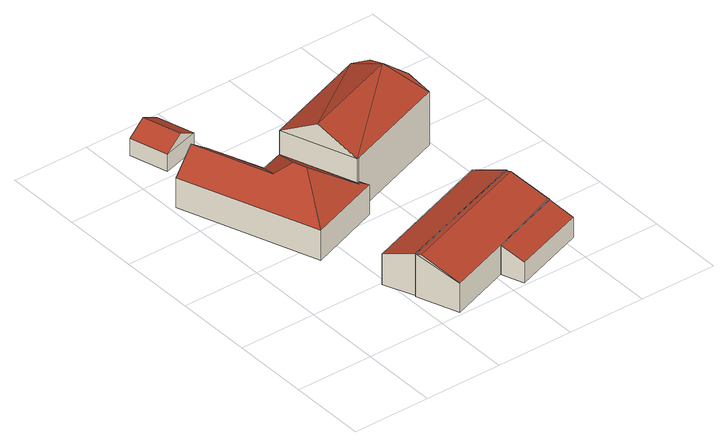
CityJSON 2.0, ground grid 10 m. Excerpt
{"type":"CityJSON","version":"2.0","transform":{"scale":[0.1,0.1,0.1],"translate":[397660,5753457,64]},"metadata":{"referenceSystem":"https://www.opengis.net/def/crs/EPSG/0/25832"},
"CityObjects":{
"building1":{"type":"Building","attributes":{"Gemeindeschluessel":"05515000","Geometrietyp2DReferenz":"3000","function":"31001_1000","roofType":"5000","measuredHeight":7.68},"address":[{"country":"Germany","locality":"Münster","thoroughfareNumber":"103","thoroughfareName":"Dülmener Straße"}],"geometry":[{"type":"Solid","lod":"2","boundaries":[[[[0,1,2,3]],[[4,5,1,0]],[[6,7,5,4]],[[8,9,7,6]],[[10,11,9,8]],[[12,13,11,10]],[[14,15,13,12]],[[3,2,15,14]],[[16,14,12,17]],[[12,10,17]],[[18,16,17,10,8,19]],[[20,19,8,6,21]],[[6,4,21]],[[21,4,0,20]],[[19,20,0,3,18]],[[18,3,14,16]],[[1,5,7,9,11,13,15,2]]]],"semantics":{"surfaces":[{"type":"WallSurface"},{"type":"RoofSurface"},{"type":"GroundSurface"}],"values":[[0,0,0,0,0,0,0,0,1,0,1,1,1,1,1,1,2]]}}]},
"building2":{"type":"Building","attributes":{"Gemeindeschluessel":"05515000","Geometrietyp2DReferenz":"3000","function":"31001_1310","roofType":"3100","measuredHeight":3.78},"geometry":[{"type":"Solid","lod":"2","boundaries":[[[[22,23,24,25]],[[26,27,23,22]],[[28,29,27,26]],[[25,24,29,28]],[[22,30,26]],[[28,31,25]],[[25,31,30,22]],[[26,30,31,28]],[[23,27,29,24]]]],"semantics":{"surfaces":[{"type":"WallSurface"},{"type":"RoofSurface"},{"type":"GroundSurface"}],"values":[[0,0,0,0,0,0,1,1,2]]}}]},
"building3":{"type":"Building","attributes":{"Gemeindeschluessel":"05515000","Geometrietyp2DReferenz":"3000","function":"51009_1610","roofType":"2100","measuredHeight":5.72},"geometry":[{"type":"Solid","lod":"2","boundaries":[[[[32,33,34,35]],[[36,37,33,32]],[[38,39,37,36]],[[35,34,39,38]],[[36,32,35,38]],[[33,37,39,34]]]],"semantics":{"surfaces":[{"type":"WallSurface"},{"type":"RoofSurface"},{"type":"GroundSurface"}],"values":[[0,0,0,0,1,2]]}}]},
"building4":{"type":"Building","attributes":{"Gemeindeschluessel":"05515000","Geometrietyp2DReferenz":"3000","function":"31001_2700","roofType":"3100","measuredHeight":5.9},"geometry":[{"type":"Solid","lod":"2","boundaries":[[[[40,41,42,43]],[[44,45,41,40]],[[46,47,45,44]],[[43,42,47,46]],[[40,48,44]],[[46,49,43]],[[43,49,48,40]],[[44,48,49,46]],[[41,45,47,42]]]],"semantics":{"surfaces":[{"type":"WallSurface"},{"type":"RoofSurface"},{"type":"GroundSurface"}],"values":[[0,0,0,0,0,0,1,1,2]]}}]},
"building5":{"type":"Building","attributes":{"Gemeindeschluessel":"05515000","Geometrietyp2DReferenz":"3000","function":"51009_1610","roofType":"2100","measuredHeight":3.94},"geometry":[{"type":"Solid","lod":"2","boundaries":[[[[50,51,52,53]],[[54,55,51,50]],[[56,57,55,54]],[[53,52,57,56]],[[54,50,53,56]],[[51,55,57,52]]]],"semantics":{"surfaces":[{"type":"WallSurface"},{"type":"RoofSurface"},{"type":"GroundSurface"}],"values":[[0,0,0,0,1,2]]}}]},
"building6":{"type":"Building","attributes":{"Gemeindeschluessel":"05515000","Geometrietyp2DReferenz":"3000","function":"31001_1000","roofType":"9999","measuredHeight":9.95},"address":[{"country":"Germany","locality":"Münster","thoroughfareNumber":"101","thoroughfareName":"Dülmener Straße"}],"geometry":[{"type":"Solid","lod":"2","boundaries":[[[[58,59,60,61]],[[62,5,59,58]],[[63,1,5,62]],[[64,2,1,63]],[[61,60,2,64]],[[65,66,67]],[[61,66,65]],[[68,66,61]],[[61,64,68]],[[67,66,58]],[[63,62,58,66]],[[66,68,63]],[[61,65,67,58]],[[68,64,63]],[[59,5,1,2,60]]]],"semantics":{"surfaces":[{"type":"WallSurface"},{"type":"RoofSurface"},{"type":"GroundSurface"}],"values":[[0,0,0,0,0,1,1,1,1,1,1,1,0,0,2]]}}]}
},
"vertices":[
[155,218,42],[155,218,2],[121,313,2],[121,313,42],[158,219,42],[158,219,2],[163,207,42],[163,207,2],[68,173,42],[68,173,2],[5,349,42],[5,349,2],[66,372,42],[66,372,2],[92,303,42],[92,303,2],[72,261,67],[36,361,67],[92,251,79],[97,235,79],[151,210,46],[154,211,46],
[24,454,27],[24,454,4],[38,405,4],[38,405,27],[72,467,27],[72,467,4],[86,419,27],[86,419,4],[48,461,41],[62,412,41],
[285,119,57],[285,119,0],[269,160,0],[269,160,41],[110,59,57],[110,59,0],[94,98,41],[94,98,0],
[283,119,57],[283,119,0],[109,58,0],[109,58,57],[303,66,39],[303,66,0],[128,4,39],[128,4,0],[285,112,59],[111,50,59],
[208,32,39],[208,32,0],[218,4,0],[218,4,27],[302,68,40],[302,68,0],[313,37,27],[313,37,0],
[295,268,74],[295,268,2],[261,363,2],[261,363,74],[158,219,74],[155,218,74],[121,313,74],[269,340,88],[264,311,102],[286,294,88],[138,266,102]
]}
